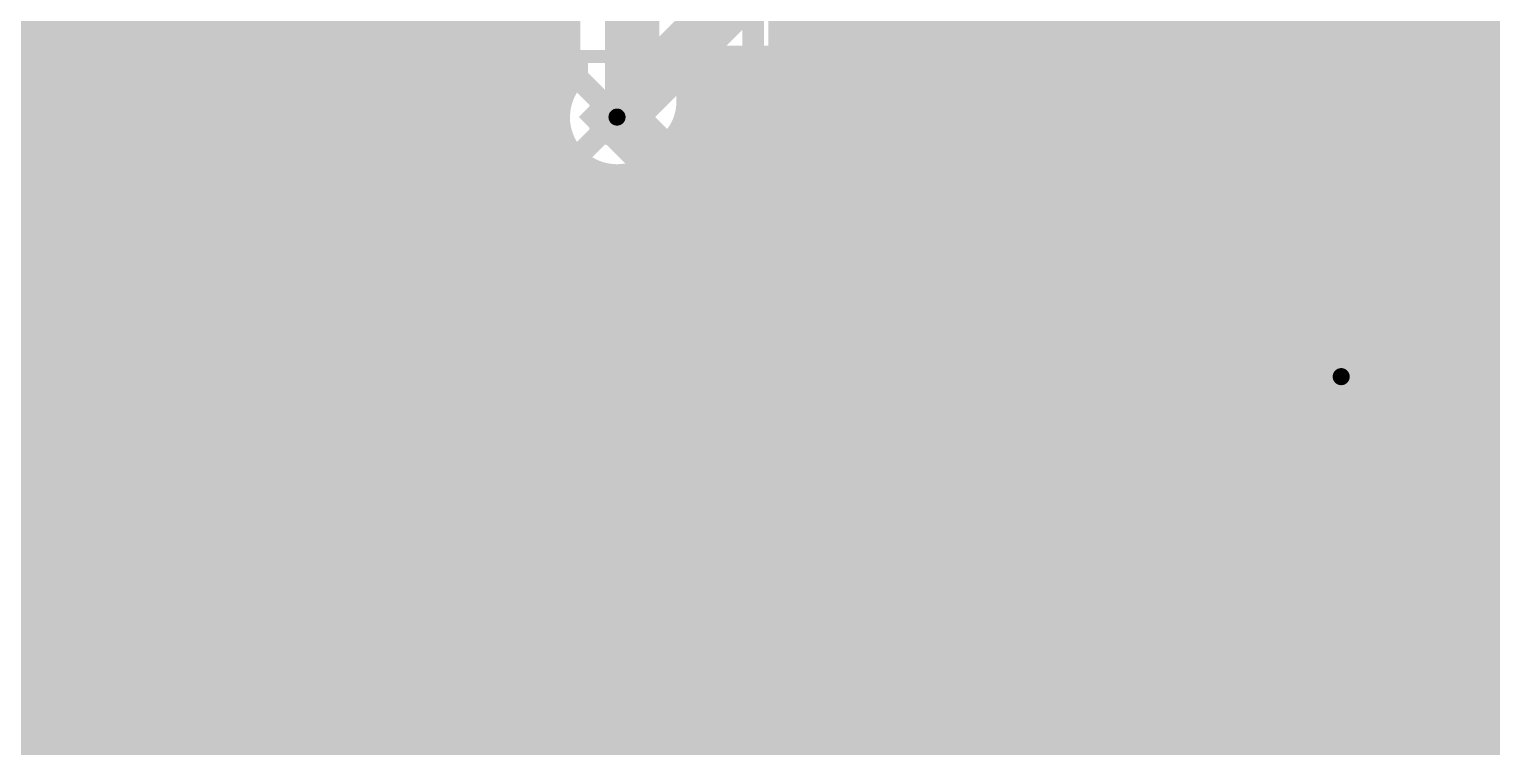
# Model space of a CAD drawing. Extents: x -20 to 155, y -92 to 168.
# Drawn here: x 77.93 to 95.11, y 100.3 to 108.73 of the extents above; entities that cross this region are included whole.
import ezdxf

# ---------------------------------------------------------------- set-up
doc = ezdxf.new("R2010")
doc.units = 0
doc.header["$MEASUREMENT"] = 0
doc.layers.get('0').update_dxf_attribs({"linetype": 'CONTINUOUS'})
for name, color, linetype in [('25-334-1_BOT', 7, 'CONTINUOUS'), ('25-334-1_DRD', 7, 'CONTINUOUS'), ('25-334-1_DRL', 2, 'CONTINUOUS'), ('25-334-1_IN1', 4, 'CONTINUOUS'), ('25-334-1_IN2', 3, 'CONTINUOUS'), ('25-334-1_SMT', 10, 'CONTINUOUS'), ('25-334-1_SPT', 9, 'CONTINUOUS'), ('25-334-1_SST', 11, 'CONTINUOUS'), ('25-334-1_TOP', 13, 'CONTINUOUS'), ('THRUHOLE_TAP', 7, 'CONTINUOUS')]:
    doc.layers.add(name, color=color, linetype=linetype)

# ---------------------------------------------------------------- blocks, each defined once
blk = doc.blocks.new('ROUND_39')
at = {"const_width": 0.35052}
blk.add_lwpolyline([(-0.17526, 0, 1), (0.17526, 0, 1)], format="xyb", close=True, dxfattribs=at)
blk = doc.blocks.new('ROUND_85')
at = {"const_width": 0.10033}
blk.add_lwpolyline([(-0.050164, 0, 1), (0.050164, 0, 1)], format="xyb", close=True, dxfattribs=at)
blk = doc.blocks.new('RECTANGLE_9')
blk.add_solid([(1.85039, 0.90043), (1.85039, -0.90043), (-1.85039, 0.90043), (-1.85039, -0.90043)])
blk = doc.blocks.new('RECTANGLE_13')
blk.add_solid([(0.63627, 0.51308), (0.63627, -0.51308), (-0.63627, 0.51308), (-0.63627, -0.51308)])
blk = doc.blocks.new('RECTANGLE_26')
blk.add_solid([(0.4826, 0.4064), (0.4826, -0.4064), (-0.4826, 0.4064), (-0.4826, -0.4064)])
blk = doc.blocks.new('ROUND_35')
at = {"const_width": 0.10033}
blk.add_lwpolyline([(-0.050164, 0, 1), (0.050164, 0, 1)], format="xyb", close=True, dxfattribs=at)

msp = doc.modelspace()

# ---------------------------------------------------------------- linework, layer by layer
at = {"layer": '25-334-1_BOT', "const_width": 0.254}
msp.add_lwpolyline([(82.55, 113.5888), (82.55, 113.538), (81.026, 112.014), (81.026, 94.869), (83.566, 92.329), (83.566, 86.614), (80.645, 83.693)], dxfattribs=at)
at = {"layer": '25-334-1_DRD', "const_width": 0.254}
for points in [[(85.471, 108.331), (84.201, 107.061)], [(85.471, 107.061), (84.201, 108.331)], [(85.471, 108.331), (84.201, 107.061)], [(85.471, 107.061), (84.201, 108.331)], [(93.98, 105.283), (92.71, 104.013)], [(93.98, 104.013), (92.71, 105.283)], [(93.98, 105.283), (92.71, 104.013)], [(93.98, 104.013), (92.71, 105.283)]]:
    msp.add_lwpolyline(points, dxfattribs=at)
at = {"layer": '25-334-1_IN1', "const_width": 0.635}
for points in [[(91.821, 59.055), (90.932, 59.055), (87.122, 62.865), (87.122, 84.709), (89.408, 86.995), (89.408, 103.124), (84.836, 107.696), (87.503, 110.363), (99.06, 110.363)], [(93.345, 104.648), (90.551, 101.854), (90.551, 86.36), (88.265, 84.074), (88.265, 63.881), (93.345, 58.801), (93.345, 56.515)], [(93.345, 104.648), (90.551, 101.854), (90.551, 86.36), (88.265, 84.074), (88.265, 63.881), (93.345, 58.801), (93.345, 56.515)]]:
    msp.add_lwpolyline(points, dxfattribs=at)
at = {"layer": '25-334-1_IN2', "const_width": 0.254}
for points in [[(77.978, 122.936), (77.978, 81.915)], [(78.2066, 122.7074), (78.2066, 99.86264)], [(78.4352, 122.4788), (78.4352, 100.04806)], [(78.6638, 122.2502), (78.6638, 100.11664)], [(78.8924, 122.0216), (78.8924, 100.10394)], [(79.121, 121.793), (79.121, 100.00488)], [(79.3496, 121.5644), (79.3496, 99.74072)], [(79.5782, 121.3358), (79.5782, 81.915)], [(79.8068, 121.1072), (79.8068, 81.915)], [(80.0354, 120.8786), (80.0354, 85.00872)], [(80.264, 120.65), (80.264, 85.27288)], [(80.4926, 120.4214), (80.4926, 85.37194)], [(80.7212, 120.1928), (80.7212, 85.38464)], [(80.9498, 119.9642), (80.9498, 85.31606)], [(81.1784, 119.7356), (81.1784, 85.13064)], [(81.407, 119.507), (81.407, 81.915)], [(81.6356, 119.2784), (81.6356, 81.915)], [(81.8642, 119.253), (81.8642, 81.915)], [(82.0928, 119.253), (82.0928, 81.915)], [(82.3214, 119.253), (82.3214, 81.915)], [(82.55, 119.253), (82.55, 81.915)], [(82.7786, 119.253), (82.7786, 81.915)], [(86.8934, 119.253), (86.8934, 81.915)], [(87.122, 119.253), (87.122, 81.915)], [(87.3506, 119.253), (87.3506, 81.915)], [(87.5792, 119.253), (87.5792, 81.915)], [(87.8078, 119.253), (87.8078, 81.915)], [(88.0364, 119.253), (88.0364, 81.915)], [(88.265, 119.253), (88.265, 81.915)], [(88.4936, 119.253), (88.4936, 81.915)], [(88.7222, 119.253), (88.7222, 81.915)], [(88.9508, 119.253), (88.9508, 81.915)], [(89.1794, 114.173), (89.1794, 81.915)], [(89.408, 114.173), (89.408, 81.915)], [(89.6366, 114.173), (89.6366, 81.915)], [(89.8652, 114.173), (89.8652, 81.915)], [(90.0938, 114.173), (90.0938, 81.915)], [(90.3224, 114.173), (90.3224, 81.915)], [(90.551, 114.173), (90.551, 81.915)], [(90.7796, 114.173), (90.7796, 81.915)], [(91.0082, 114.173), (91.0082, 81.915)], [(91.2368, 114.173), (91.2368, 81.915)], [(91.4654, 114.173), (91.4654, 106.426)], [(91.694, 114.173), (91.694, 106.426)], [(91.9226, 114.173), (91.9226, 106.426)], [(92.1512, 114.173), (92.1512, 106.426)], [(92.3798, 114.173), (92.3798, 106.426)], [(92.6084, 114.173), (92.6084, 106.426)], [(92.837, 114.173), (92.837, 106.426)], [(93.0656, 114.173), (93.0656, 106.426)], [(93.2942, 114.173), (93.2942, 106.426)], [(93.5228, 114.173), (93.5228, 106.426)], [(93.7514, 114.173), (93.7514, 106.426)], [(93.98, 114.173), (93.98, 106.426)], [(94.2086, 114.173), (94.2086, 106.426)], [(94.4372, 114.173), (94.4372, 106.426)], [(94.6658, 114.173), (94.6658, 106.426)], [(94.8944, 114.173), (94.8944, 106.426)], [(95.123, 114.173), (95.123, 106.426)], [(86.741, 109.474), (82.931, 109.474), (82.931, 105.791)], [(86.741, 109.474), (86.741, 105.791)], [(82.931, 108.712), (63.31712, 108.712)], [(97.282, 108.712), (86.741, 108.712)], [(82.931, 108.4834), (59.98464, 108.4834)], [(97.282, 108.4834), (86.741, 108.4834)], [(82.931, 108.2548), (60.17006, 108.2548)], [(152.4, 108.2548), (86.741, 108.2548)], [(82.931, 108.0262), (60.23864, 108.0262)], [(152.4, 108.0262), (86.741, 108.0262)], [(82.931, 107.7976), (60.22594, 107.7976)], [(152.4, 107.7976), (86.741, 107.7976)], [(82.931, 107.569), (60.12688, 107.569)], [(135.98652, 107.569), (86.741, 107.569)], [(82.931, 107.3404), (59.86272, 107.3404)], [(135.5344, 107.3404), (86.741, 107.3404)], [(82.931, 107.1118), (40.259, 107.1118)], [(135.3058, 107.1118), (86.741, 107.1118)], [(82.931, 106.8832), (40.259, 106.8832)], [(135.16102, 106.8832), (86.741, 106.8832)], [(82.931, 106.6546), (40.259, 106.6546)], [(135.07212, 106.6546), (86.741, 106.6546)], [(82.931, 106.426), (40.259, 106.426)], [(135.0264, 106.426), (86.741, 106.426)], [(91.44, 106.426), (91.44, 102.743)], [(95.25, 106.426), (91.44, 106.426)], [(95.25, 106.426), (95.25, 102.743), (91.44, 102.743)], [(82.931, 106.1974), (40.259, 106.1974)], [(91.44, 106.1974), (86.741, 106.1974)], [(82.931, 105.9688), (40.259, 105.9688)], [(91.44, 105.9688), (86.741, 105.9688)], [(91.44, 105.7402), (40.259, 105.7402)], [(86.741, 105.791), (82.931, 105.791)], [(83.0072, 105.791), (83.0072, 81.915)], [(83.2358, 105.791), (83.2358, 81.915)], [(83.4644, 105.791), (83.4644, 81.915)], [(83.693, 105.791), (83.693, 95.5548)], [(83.9216, 105.791), (83.9216, 96.07296)], [(84.1502, 105.791), (84.1502, 96.32696)], [(84.3788, 105.791), (84.3788, 96.48952)], [(84.6074, 105.791), (84.6074, 96.5962)], [(84.836, 105.791), (84.836, 96.65716)], [(85.0646, 105.791), (85.0646, 96.68002)], [(85.2932, 105.791), (85.2932, 96.66478)], [(85.5218, 105.791), (85.5218, 96.61398)], [(85.7504, 105.791), (85.7504, 96.51746)], [(85.979, 105.791), (85.979, 96.37014)], [(86.2076, 105.791), (86.2076, 96.14154)], [(86.4362, 105.791), (86.4362, 95.7326)], [(86.6648, 105.791), (86.6648, 81.915)], [(91.44, 105.5116), (40.259, 105.5116)], [(91.44, 105.283), (40.259, 105.283)], [(91.44, 105.0544), (40.259, 105.0544)], [(91.44, 104.8258), (40.259, 104.8258)], [(91.44, 104.5972), (40.259, 104.5972)], [(91.44, 104.3686), (40.259, 104.3686)], [(91.44, 104.14), (40.259, 104.14)], [(91.44, 103.9114), (40.259, 103.9114)], [(91.44, 103.6828), (40.259, 103.6828)], [(91.44, 103.4542), (40.259, 103.4542)], [(91.44, 103.2256), (40.259, 103.2256)], [(91.44, 102.997), (40.259, 102.997)], [(91.44, 102.7684), (40.259, 102.7684)], [(91.4654, 102.743), (91.4654, 81.915)], [(91.694, 102.743), (91.694, 81.915)], [(91.9226, 102.743), (91.9226, 81.915)], [(92.1512, 102.743), (92.1512, 81.915)], [(92.3798, 102.743), (92.3798, 81.915)], [(92.6084, 102.743), (92.6084, 81.915)], [(92.837, 102.743), (92.837, 81.915)], [(93.0656, 102.743), (93.0656, 88.29802)], [(93.2942, 102.743), (93.2942, 88.66378)], [(93.5228, 102.743), (93.5228, 88.7857)], [(93.7514, 102.743), (93.7514, 88.81618)], [(93.98, 102.743), (93.98, 88.76792)], [(94.2086, 102.743), (94.2086, 88.61552)], [(94.4372, 102.743), (94.4372, 81.915)], [(94.6658, 102.743), (94.6658, 81.915)], [(94.8944, 102.743), (94.8944, 81.915)], [(95.123, 102.743), (95.123, 81.915)], [(132.75564, 102.5398), (40.259, 102.5398)], [(132.96138, 102.3112), (40.259, 102.3112)], [(133.5532, 102.0826), (40.259, 102.0826)], [(133.48208, 101.854), (40.259, 101.854)], [(111.08944, 101.6254), (40.259, 101.6254)], [(110.72622, 101.3968), (40.259, 101.3968)], [(110.60176, 101.1682), (40.259, 101.1682)], [(110.57128, 100.9396), (40.259, 100.9396)], [(110.62208, 100.711), (40.259, 100.711)], [(110.77194, 100.4824), (40.259, 100.4824)], [(135.29056, 100.2538), (46.10608, 100.2538)]]:
    msp.add_lwpolyline(points, dxfattribs=at)
at = {"layer": '25-334-1_SST', "const_width": 0.1524}
for points in [[(91.44, 107.442), (90.17, 107.442), (89.916, 107.696), (89.916, 110.998), (91.694, 110.998), (91.694, 107.696), (91.44, 107.442)], [(87.1855, 110.0455), (84.2645, 110.0455), (84.2645, 108.4072), (87.1855, 108.4072), (87.1855, 110.0455)], [(83.00212, 108.97362), (82.83194, 108.85424), (82.83194, 108.61802), (83.00212, 108.49864), (83.16976, 108.49864), (83.51012, 108.73486), (83.84794, 108.49864), (83.84794, 108.97362)], [(89.9795, 106.8705), (89.9795, 103.9495), (91.6178, 103.9495), (91.6178, 106.8705), (89.9795, 106.8705)], [(89.0524, 105.84434), (89.0524, 105.48874), (89.22258, 105.36936), (89.39276, 105.36936), (89.5604, 105.48874), (89.5604, 105.84434), (88.5444, 105.84434)], [(89.0524, 105.54716), (88.5444, 105.36936)], [(89.0524, 104.94772), (89.0524, 104.59212), (88.88476, 104.53116), (88.71458, 104.53116), (88.5444, 104.59212), (88.5444, 104.94772), (88.71458, 105.00614), (88.88476, 105.00614), (89.5604, 104.76992)], [(89.33942, 102.99446), (89.33942, 96.39554), (93.54058, 96.39554), (93.54058, 102.99446), (89.33942, 102.99446)], [(88.12784, 100.56622), (87.95766, 100.62464), (87.95766, 100.98024), (88.12784, 101.03866), (88.80348, 101.03866), (88.97366, 100.98024), (88.97366, 100.62464), (88.80348, 100.56622)]]:
    msp.add_lwpolyline(points, dxfattribs=at)
at = {"layer": '25-334-1_TOP'}
for points, const_width in [([(80.137, 125.349), (80.137, 105.41)], 0.254), ([(80.3656, 125.349), (80.3656, 105.1814)], 0.254), ([(89.0524, 125.349), (89.0524, 100.711)], 0.254), ([(89.281, 125.349), (89.281, 102.92588)], 0.254), ([(89.5096, 125.349), (89.5096, 102.92588)], 0.254), ([(89.7382, 125.349), (89.7382, 102.92588)], 0.254), ([(80.5942, 121.37136), (80.5942, 104.9528)], 0.254), ([(80.8228, 120.99544), (80.8228, 104.7242)], 0.254), ([(81.0514, 120.77954), (81.0514, 104.4956)], 0.254), ([(81.28, 120.6373), (81.28, 104.267)], 0.254), ([(81.5086, 120.5484), (81.5086, 104.0384)], 0.254), ([(82.1944, 120.51792), (82.1944, 103.3526)], 0.254), ([(81.7372, 120.50014), (81.7372, 103.8098)], 0.254), ([(81.9658, 120.48998), (81.9658, 103.5812)], 0.254), ([(82.423, 120.49506), (82.423, 103.124)], 0.254), ([(82.6516, 120.26646), (82.6516, 102.8954)], 0.254), ([(82.8802, 120.0785), (82.8802, 102.6668)], 0.254), ([(83.1088, 116.332), (83.1088, 102.4382)], 0.254), ([(83.3374, 116.332), (83.3374, 102.2096)], 0.254), ([(83.566, 116.332), (83.566, 101.981)], 0.254), ([(83.7946, 110.76432), (83.7946, 101.7524)], 0.254), ([(84.0232, 110.76432), (84.0232, 101.5238)], 0.254), ([(87.2236, 110.76432), (87.2236, 100.711)], 0.254), ([(87.4522, 110.76432), (87.4522, 100.711)], 0.254), ([(87.6808, 110.76432), (87.6808, 100.711)], 0.254), ([(87.9094, 110.76432), (87.9094, 100.711)], 0.254), ([(88.138, 110.76432), (88.138, 100.711)], 0.254), ([(88.3666, 110.76432), (88.3666, 100.711)], 0.254), ([(88.5952, 110.76432), (88.5952, 100.711)], 0.254), ([(88.8238, 110.76432), (88.8238, 100.711)], 0.254), ([(87.1728, 110.0328), (87.1728, 108.4072)], 0.254), ([(91.7956, 109.5883), (91.7956, 102.92588)], 0.254), ([(92.0242, 109.5883), (92.0242, 102.92588)], 0.254), ([(92.2528, 109.5883), (92.2528, 102.92588)], 0.254), ([(92.4814, 109.5883), (92.4814, 102.92588)], 0.254), ([(92.52458, 109.5883), (92.52458, 108.46562)], 0.254), ([(84.836, 107.696), (85.0138, 107.8738), (85.0138, 109.22)], 0.635), ([(85.0138, 109.22), (85.0138, 107.8738), (84.836, 107.696)], 0.635), ([(90.805, 104.6988), (89.4842, 104.6988), (88.011, 106.172), (88.011, 109.22), (86.4362, 109.22)], 0.635), ([(86.4362, 108.4072), (86.4362, 109.22)], 0.254), ([(84.2518, 109.06506), (84.2518, 108.04398)], 0.254), ([(84.2772, 109.03966), (84.2772, 108.4072)], 0.254), ([(89.83726, 109.04728), (89.83726, 107.36072)], 0.254), ([(91.77274, 109.04728), (91.77274, 107.36072)], 0.254), ([(84.2772, 108.712), (80.137, 108.712)], 0.254), ([(89.83726, 108.712), (87.1728, 108.712)], 0.254), ([(92.52458, 108.712), (91.77274, 108.712)], 0.254), ([(84.2772, 108.4834), (80.137, 108.4834)], 0.254), ([(89.83726, 108.4834), (87.1728, 108.4834)], 0.254), ([(92.52458, 108.4834), (91.77274, 108.4834)], 0.254), ([(84.3661, 108.4072), (84.2772, 108.4072)], 0.254), ([(84.3661, 108.4072), (84.3661, 108.18622)], 0.254), ([(84.3661, 108.4072), (84.3661, 108.18622)], 0.254), ([(85.6615, 108.4072), (85.6615, 107.8738)], 0.254), ([(85.6996, 108.4072), (85.6615, 108.4072)], 0.254), ([(85.7504, 108.4072), (85.6996, 108.4072)], 0.254), ([(87.1728, 108.4072), (85.7504, 108.4072)], 0.254), ([(85.852, 108.4072), (85.852, 100.711)], 0.254), ([(86.0806, 108.4072), (86.0806, 100.711)], 0.254), ([(86.3092, 108.4072), (86.3092, 100.711)], 0.254), ([(86.5378, 108.4072), (86.5378, 100.711)], 0.254), ([(86.7664, 108.4072), (86.7664, 100.711)], 0.254), ([(86.995, 108.4072), (86.995, 100.711)], 0.254), ([(90.805, 108.204), (90.805, 106.1212)], 0.635), ([(95.43542, 108.46562), (92.52458, 108.46562)], 0.254), ([(92.71, 108.46562), (92.71, 102.92588)], 0.254), ([(92.9386, 108.46562), (92.9386, 102.92588)], 0.254), ([(93.1672, 108.46562), (93.1672, 102.92588)], 0.254), ([(93.3958, 108.46562), (93.3958, 102.92588)], 0.254), ([(93.6244, 108.46562), (93.6244, 100.711)], 0.254), ([(93.853, 108.46562), (93.853, 100.711)], 0.254), ([(94.0816, 108.46562), (94.0816, 100.711)], 0.254), ([(94.3102, 108.46562), (94.3102, 100.711)], 0.254), ([(94.5388, 108.46562), (94.5388, 100.711)], 0.254), ([(94.7674, 108.46562), (94.7674, 100.711)], 0.254), ([(94.996, 108.46562), (94.996, 100.711)], 0.254), ([(95.2246, 108.46562), (95.2246, 100.711)], 0.254), ([(84.3661, 108.2548), (80.137, 108.2548)], 0.254), ([(89.83726, 108.2548), (85.6615, 108.2548)], 0.254), ([(100.711, 108.2548), (91.77274, 108.2548)], 0.254), ([(84.24164, 108.0262), (80.137, 108.0262)], 0.254), ([(89.83726, 108.0262), (85.6615, 108.0262)], 0.254), ([(100.711, 108.0262), (91.77274, 108.0262)], 0.254), ([(84.1629, 107.7976), (80.137, 107.7976)], 0.254), ([(89.83726, 107.7976), (85.65642, 107.7976)], 0.254), ([(100.711, 107.7976), (91.77274, 107.7976)], 0.254), ([(85.6234, 107.65536), (85.6234, 100.711)], 0.254), ([(84.16798, 107.569), (80.137, 107.569)], 0.254), ([(89.83726, 107.569), (85.5853, 107.569)], 0.254), ([(100.711, 107.569), (91.77274, 107.569)], 0.254), ([(84.25688, 107.3404), (80.137, 107.3404)], 0.254), ([(84.2518, 107.34802), (84.2518, 101.2952)], 0.254), ([(85.3948, 107.30738), (85.3948, 100.711)], 0.254), ([(90.1573, 107.3404), (85.41512, 107.3404)], 0.254), ([(90.1573, 107.36072), (89.83726, 107.36072)], 0.254), ([(89.9668, 107.36072), (89.9668, 102.92588)], 0.254), ([(90.1573, 107.36072), (90.1573, 106.8578)], 0.254), ([(91.4527, 107.36072), (91.4527, 106.8578)], 0.254), ([(91.77274, 107.36072), (91.4527, 107.36072)], 0.254), ([(100.711, 107.3404), (91.4527, 107.3404)], 0.254), ([(91.567, 107.36072), (91.567, 106.8578)], 0.254), ([(84.48802, 107.1118), (80.137, 107.1118)], 0.254), ([(84.4804, 107.11688), (84.4804, 101.0666)], 0.254), ([(90.1573, 107.1118), (85.18398, 107.1118)], 0.254), ([(100.711, 107.1118), (91.4527, 107.1118)], 0.254), ([(84.709, 107.02798), (84.709, 100.838)], 0.254), ([(84.9376, 107.0229), (84.9376, 100.711)], 0.254), ([(85.1662, 107.10164), (85.1662, 100.711)], 0.254), ([(90.1573, 106.8832), (80.137, 106.8832)], 0.254), ([(90.1573, 106.8578), (89.9922, 106.8578)], 0.254), ([(89.9922, 106.8578), (89.9922, 105.4354)], 0.254), ([(100.711, 106.8832), (91.4527, 106.8832)], 0.254), ([(91.6178, 106.8578), (91.4527, 106.8578)], 0.254), ([(91.6178, 106.8578), (91.6178, 105.4354)], 0.254), ([(89.9922, 106.6546), (80.137, 106.6546)], 0.254), ([(100.711, 106.6546), (91.6178, 106.6546)], 0.254), ([(89.9922, 106.426), (80.137, 106.426)], 0.254), ([(100.711, 106.426), (91.6178, 106.426)], 0.254), ([(89.9922, 106.1974), (80.137, 106.1974)], 0.254), ([(100.711, 106.1974), (91.6178, 106.1974)], 0.254), ([(89.9922, 105.9688), (80.137, 105.9688)], 0.254), ([(100.711, 105.9688), (91.6178, 105.9688)], 0.254), ([(89.9922, 105.7402), (80.137, 105.7402)], 0.254), ([(100.711, 105.7402), (91.6178, 105.7402)], 0.254), ([(89.9922, 105.5116), (80.137, 105.5116)], 0.254), ([(80.137, 105.41), (84.836, 100.711)], 0.254), ([(89.9922, 105.4354), (89.9922, 105.3846)], 0.254), ([(100.711, 105.5116), (91.6178, 105.5116)], 0.254), ([(91.6178, 105.4354), (91.6178, 105.3846)], 0.254), ([(89.9922, 105.283), (80.264, 105.283)], 0.254), ([(89.9922, 105.3846), (89.9922, 103.9622)], 0.254), ([(91.6178, 105.3846), (91.6178, 103.9622)], 0.254), ([(100.711, 105.283), (91.6178, 105.283)], 0.254), ([(89.9922, 105.0544), (80.4926, 105.0544)], 0.254), ([(91.44, 101.69398), (91.44, 104.14), (90.8812, 104.6988), (90.805, 104.6988)], 1.27), ([(100.711, 105.0544), (91.6178, 105.0544)], 0.254), ([(89.9922, 104.8258), (80.7212, 104.8258)], 0.254), ([(89.9922, 104.6988), (90.805, 104.6988)], 0.254), ([(90.805, 103.9622), (90.805, 104.6988)], 0.254), ([(91.6178, 104.6988), (90.805, 104.6988)], 0.254), ([(91.44, 104.14), (91.44, 104.648), (93.345, 104.648)], 0.635), ([(91.44, 104.14), (91.44, 104.648), (93.345, 104.648)], 0.635), ([(100.711, 104.8258), (91.6178, 104.8258)], 0.254), ([(89.9922, 104.5972), (80.9498, 104.5972)], 0.254), ([(91.44, 101.69398), (91.44, 104.14)], 1.27), ([(91.44, 101.69398), (91.44, 104.14)], 1.27), ([(100.711, 104.5972), (91.6178, 104.5972)], 0.254), ([(89.9922, 104.3686), (81.1784, 104.3686)], 0.254), ([(100.711, 104.3686), (91.6178, 104.3686)], 0.254), ([(89.9922, 104.14), (81.407, 104.14)], 0.254), ([(100.711, 104.14), (91.6178, 104.14)], 0.254), ([(100.711, 103.9114), (81.6356, 103.9114)], 0.254), ([(91.6178, 103.9622), (89.9922, 103.9622)], 0.254), ([(90.1954, 103.9622), (90.1954, 102.92588)], 0.254), ([(90.424, 103.9622), (90.424, 102.92588)], 0.254), ([(90.6526, 103.9622), (90.6526, 102.92588)], 0.254), ([(90.8812, 103.9622), (90.8812, 102.92588)], 0.254), ([(91.1098, 103.9622), (91.1098, 102.92588)], 0.254), ([(91.3384, 103.9622), (91.3384, 102.92588)], 0.254), ([(91.567, 103.9622), (91.567, 102.92588)], 0.254), ([(100.711, 103.6828), (81.8642, 103.6828)], 0.254), ([(100.711, 103.4542), (82.0928, 103.4542)], 0.254), ([(100.711, 103.2256), (82.3214, 103.2256)], 0.254), ([(100.711, 102.997), (82.55, 102.997)], 0.254), ([(93.61932, 102.92588), (89.26068, 102.92588)], 0.254), ([(89.26068, 102.92588), (89.26068, 100.711)], 0.254), ([(91.44, 102.92588), (91.44, 101.69398)], 0.254), ([(93.61932, 102.92588), (93.61932, 100.711)], 0.254), ([(89.26068, 102.7684), (82.7786, 102.7684)], 0.254), ([(100.711, 102.7684), (93.61932, 102.7684)], 0.254), ([(89.26068, 102.5398), (83.0072, 102.5398)], 0.254), ([(100.711, 102.5398), (93.61932, 102.5398)], 0.254), ([(89.26068, 102.3112), (83.2358, 102.3112)], 0.254), ([(100.711, 102.3112), (93.61932, 102.3112)], 0.254), ([(89.26068, 102.0826), (83.4644, 102.0826)], 0.254), ([(100.711, 102.0826), (93.61932, 102.0826)], 0.254), ([(89.26068, 101.854), (83.693, 101.854)], 0.254), ([(100.711, 101.854), (93.61932, 101.854)], 0.254), ([(89.26068, 101.6254), (83.9216, 101.6254)], 0.254), ([(89.26068, 101.69398), (91.44, 101.69398)], 0.254), ([(93.61932, 101.69398), (91.44, 101.69398)], 0.254), ([(100.711, 101.6254), (93.61932, 101.6254)], 0.254), ([(89.26068, 101.3968), (84.1502, 101.3968)], 0.254), ([(100.711, 101.3968), (93.61932, 101.3968)], 0.254), ([(89.26068, 101.1682), (84.3788, 101.1682)], 0.254), ([(100.711, 101.1682), (93.61932, 101.1682)], 0.254), ([(89.26068, 100.9396), (84.6074, 100.9396)], 0.254), ([(100.711, 100.9396), (93.61932, 100.9396)], 0.254), ([(89.26068, 100.711), (84.836, 100.711)], 0.254), ([(100.711, 100.711), (93.61932, 100.711)], 0.254)]:
    msp.add_lwpolyline(points, dxfattribs=dict(at, const_width=const_width))
at = {"layer": '25-334-1_TOP', "const_width": 0.254}
for points in [[(84.3661, 108.18622, 0.2044177), (84.15694, 107.696)], [(84.3661, 108.18622, 0.2044177), (84.15694, 107.696)], [(85.471, 107.4166, 0.1989124), (85.66038, 107.8738)], [(85.471, 107.4166, 0.1989124), (85.66038, 107.8738)], [(84.15528, 107.696, 0.4142136), (84.836, 107.01528)], [(84.15528, 107.696, 0.4142136), (84.836, 107.01528)], [(84.836, 107.01528, 0.2804748), (85.44052, 107.38358)], [(84.836, 107.01528, 0.2804748), (85.44052, 107.38358)]]:
    msp.add_lwpolyline(points, format="xyb", dxfattribs=at)

# ---------------------------------------------------------------- block references
at = {"layer": '25-334-1_BOT'}
for p in [(84.836, 107.696), (93.345, 104.648)]:
    msp.add_blockref('ROUND_39', p, dxfattribs=at)
at = {"layer": '25-334-1_DRL'}
for p in [(84.836, 107.696), (93.345, 104.648)]:
    msp.add_blockref('ROUND_85', p, dxfattribs=at)
at = {"layer": '25-334-1_IN1'}
for p in [(84.836, 107.696), (93.345, 104.648)]:
    msp.add_blockref('ROUND_39', p, dxfattribs=at)
at = {"layer": '25-334-1_IN2'}
for p in [(84.836, 107.696), (93.345, 104.648)]:
    msp.add_blockref('ROUND_39', p, dxfattribs=at)
at = {"layer": '25-334-1_SMT'}
for name, p in [('RECTANGLE_13', (90.805, 108.204)), ('RECTANGLE_26', (90.805, 106.1212)), ('RECTANGLE_26', (90.805, 104.6988)), ('RECTANGLE_9', (91.44, 101.69398))]:
    msp.add_blockref(name, p, dxfattribs=at)
at = {"layer": '25-334-1_SPT'}
for name, p in [('RECTANGLE_13', (90.805, 108.204)), ('RECTANGLE_26', (90.805, 106.1212)), ('RECTANGLE_26', (90.805, 104.6988)), ('RECTANGLE_9', (91.44, 101.69398))]:
    msp.add_blockref(name, p, dxfattribs=at)
at = {"layer": '25-334-1_TOP'}
for name, p in [('RECTANGLE_13', (90.805, 108.204)), ('ROUND_39', (84.836, 107.696)), ('RECTANGLE_26', (90.805, 106.1212)), ('RECTANGLE_26', (90.805, 104.6988)), ('ROUND_39', (93.345, 104.648)), ('RECTANGLE_9', (91.44, 101.69398))]:
    msp.add_blockref(name, p, dxfattribs=at)
at = {"layer": 'THRUHOLE_TAP'}
for p in [(84.836, 107.696), (93.345, 104.648)]:
    msp.add_blockref('ROUND_35', p, dxfattribs=at)

doc.saveas('drawing.dxf')
